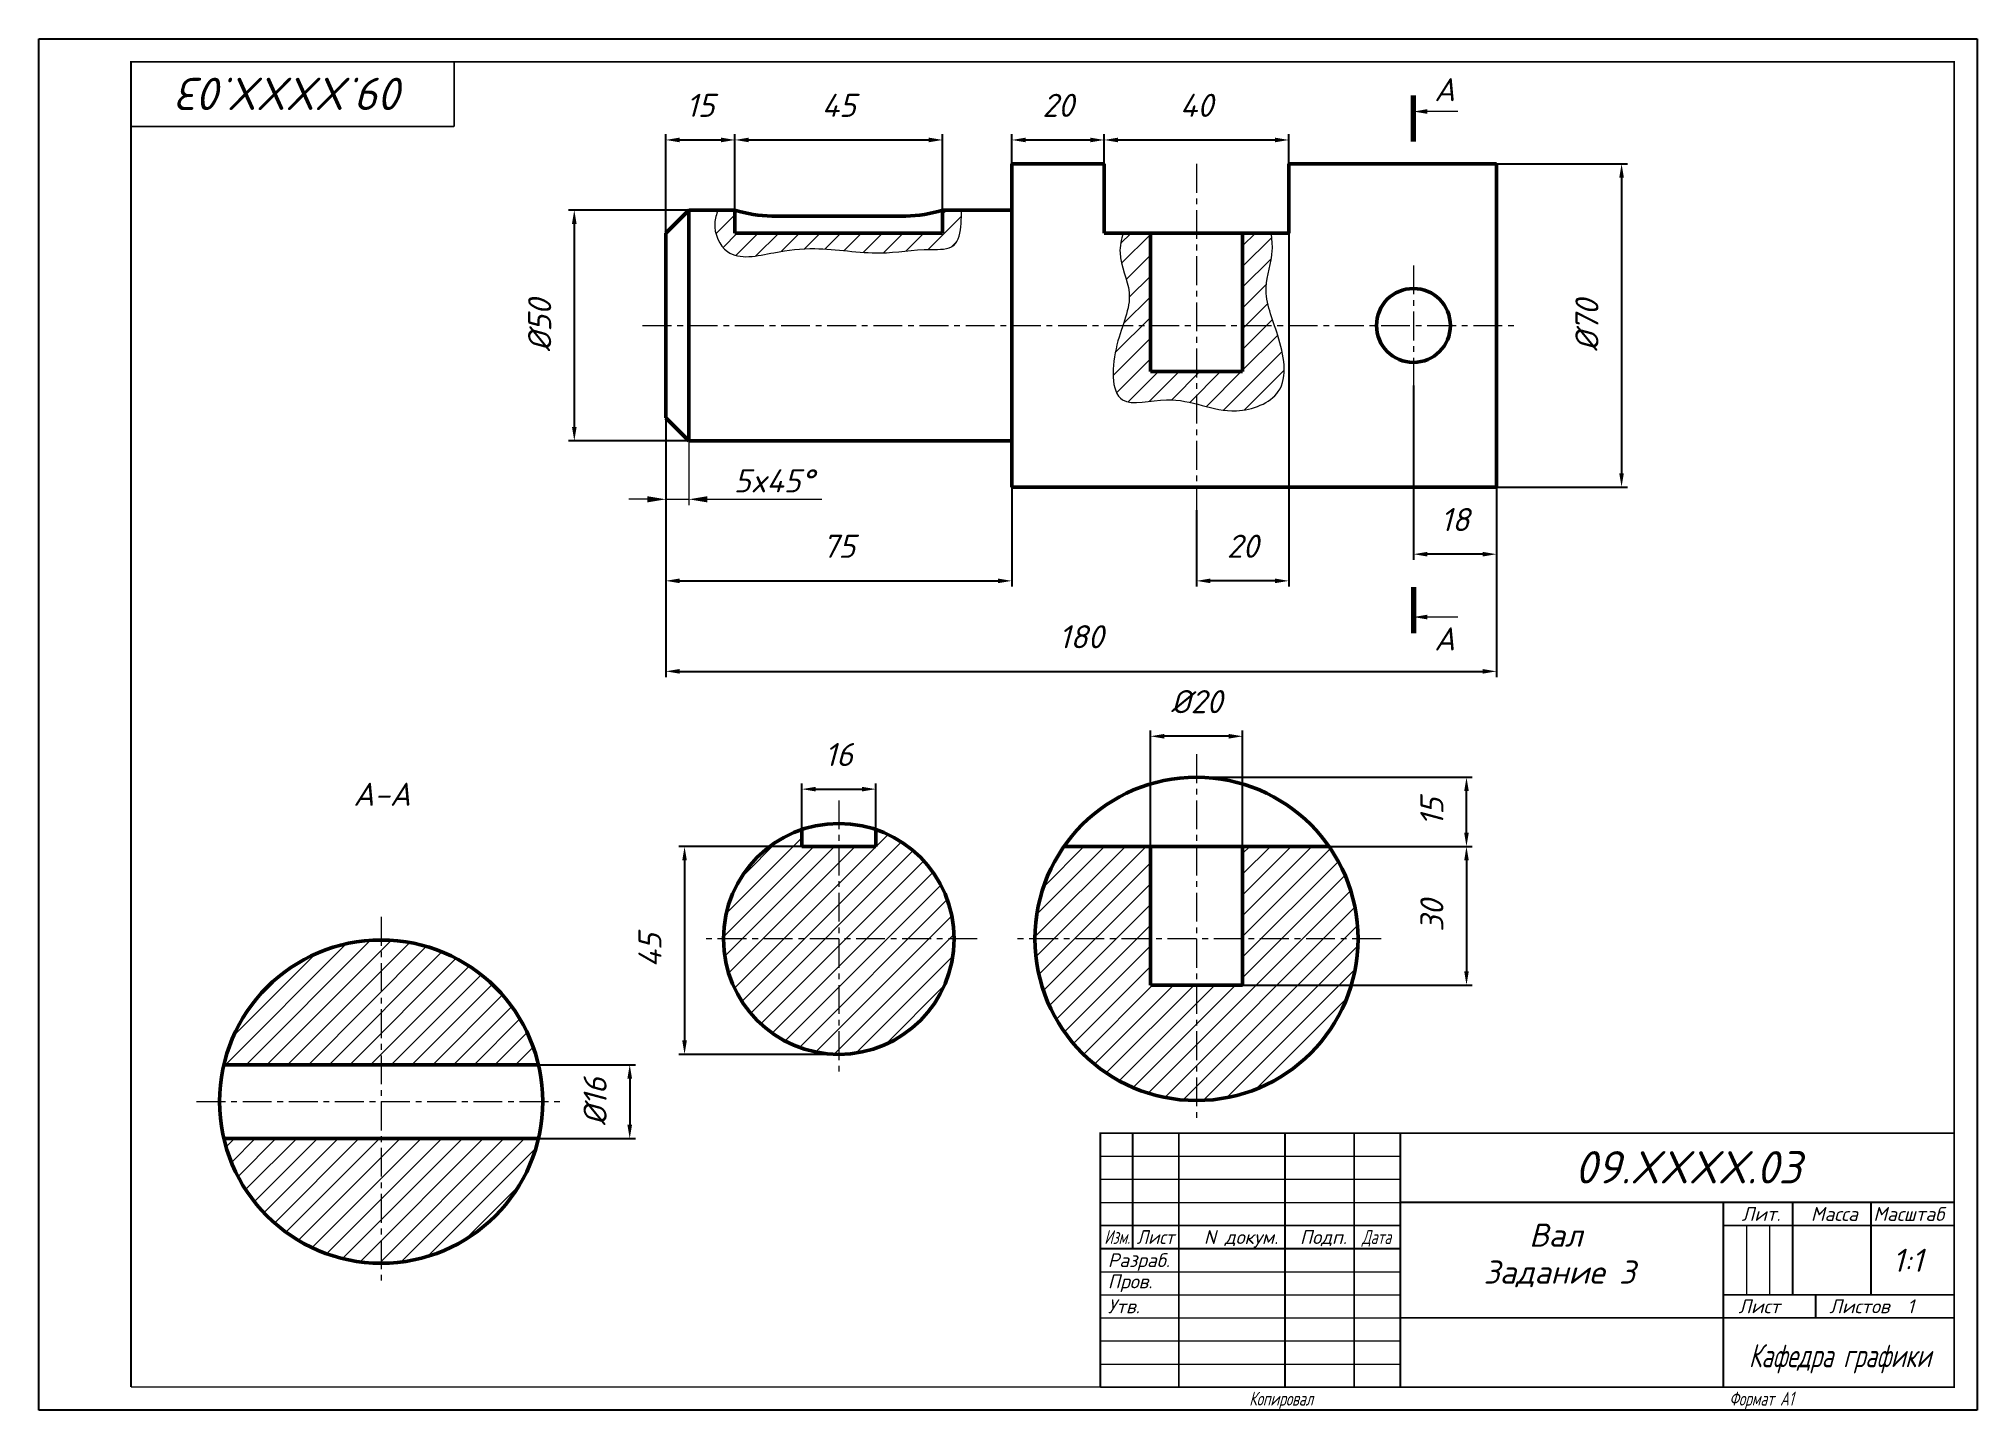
# Model space of a CAD drawing. Header units: millimetres. Extents: x 0 to 420, y 0 to 297.
import ezdxf
from ezdxf.enums import TextEntityAlignment as Align

# ---------------------------------------------------------------- set-up
doc = ezdxf.new("R2010")
doc.units = ezdxf.units.MM
doc.linetypes.add('CENTER', pattern=[2, 1.25, -0.25, 0.25, -0.25])
doc.layers.get('0').update_dxf_attribs({"lineweight": 15})
for name, color, linetype, lineweight in [('Осевая', 7, 'CENTER', 15), ('ОСН', 7, 'Continuous', 50), ('Размер', 7, 'Continuous', 18), ('Тонкая', 7, 'Continuous', 18)]:
    doc.layers.add(name, color=color, linetype=linetype, lineweight=lineweight)
doc.styles.add('ESKD', font='isocpeur.ttf', dxfattribs={"oblique": 15})
doc.styles.get("Standard").update_dxf_attribs({"font": 'isocpeur.ttf', "oblique": 15})
doc.dimstyles.new('ESKD', dxfattribs={"dimtxt": 5, "dimasz": 4, "dimexe": 1.25, "dimexo": 0, "dimgap": 1.5, "dimtad": 3, "dimdec": 0, "dimdsep": 46, "dimtxsty": 'ESKD', "dimcen": 1.5, "dimdle": 1.25, "dimclrd": 256, "dimclre": 256, "dimclrt": 256, "dimazin": 2, "dimtfac": 0.766667, "dimtdec": 0, "dimtmove": 0, "dimatfit": 3, "dimtvp": 1.5, "dimtolj": 1, "dimtzin": 0, "dimlwd": -1, "dimlwe": -1, "dimarcsym": 0})
doc.dimstyles.new('ISO-25', dxfattribs={"dimtxt": 5, "dimasz": 3, "dimexe": 1.25, "dimexo": 0, "dimgap": 1.5, "dimtad": 0, "dimdec": 0, "dimzin": 0, "dimdsep": 46, "dimtxsty": 'ESKD', "dimcen": -3, "dimdle": 1.25, "dimadec": 0, "dimazin": 0, "dimtfac": 0.766667, "dimtdec": 0, "dimtofl": 0, "dimtmove": 2, "dimatfit": 3, "dimtvp": 1.5, "dimtolj": 1, "dimtzin": 0, "dimarcsym": 0})
pattern_1 = [(45, (-41.303, -292.4542), (-2.245064, 2.245064), [])]

# ---------------------------------------------------------------- blocks, each defined once
blk = doc.blocks.new('*D1')
at = {"layer": 'DEFPOINTS', "color": 0, "ltscale": 5, "transparency": 16777216}
for p in [(297.84, 221.92), (315.84, 199.92), (297.84, 185.38)]:
    blk.add_point(p, dxfattribs=at)
at = {"layer": 'Размер', "color": 0, "lineweight": -2, "ltscale": 5, "transparency": 16777216}
for p, q in [((297.84, 221.92), (297.84, 184.13)), ((315.84, 199.92), (315.84, 184.13)), ((312.84, 185.38), (300.84, 185.38))]:
    blk.add_line(p, q, dxfattribs=at)
at = {"layer": 'Размер', "color": 0, "ltscale": 5, "transparency": 16777216}
for points in [[(300.84, 185.88), (300.84, 184.88), (297.84, 185.38)], [(312.84, 185.88), (312.84, 184.88), (315.84, 185.38)]]:
    blk.add_solid(points, dxfattribs=at)
at = {"layer": 'Размер', "color": 0, "ltscale": 5, "transparency": 16777216, "insert": (306.84, 192.88), "char_height": 5, "attachment_point": 5, "style": 'ESKD'}
blk.add_mtext('\\A1;18', dxfattribs=at)
blk = doc.blocks.new('*D2')
at = {"layer": 'DEFPOINTS', "color": 0, "ltscale": 5, "transparency": 16777216}
for p in [(135.84, 214.92), (315.84, 199.92), (315.84, 160.01)]:
    blk.add_point(p, dxfattribs=at)
at = {"layer": 'Размер', "color": 0, "lineweight": -2, "ltscale": 5, "transparency": 16777216}
for p, q in [((135.84, 214.92), (135.84, 158.76)), ((315.84, 199.92), (315.84, 158.76)), ((138.84, 160.01), (312.84, 160.01))]:
    blk.add_line(p, q, dxfattribs=at)
at = {"layer": 'Размер', "color": 0, "ltscale": 5, "transparency": 16777216}
for points in [[(138.84, 160.51), (138.84, 159.51), (135.84, 160.01)], [(312.84, 160.51), (312.84, 159.51), (315.84, 160.01)]]:
    blk.add_solid(points, dxfattribs=at)
at = {"layer": 'Размер', "color": 0, "ltscale": 5, "transparency": 16777216, "insert": (225.84, 167.51), "char_height": 5, "attachment_point": 5, "style": 'ESKD'}
blk.add_mtext('\\A1;180', dxfattribs=at)
blk = doc.blocks.new('*D3')
at = {"layer": 'DEFPOINTS', "color": 0, "ltscale": 5, "transparency": 16777216}
for p in [(135.84, 214.92), (210.84, 199.92), (210.84, 179.61)]:
    blk.add_point(p, dxfattribs=at)
at = {"layer": 'Размер', "color": 0, "lineweight": -2, "ltscale": 5, "transparency": 16777216}
for p, q in [((135.84, 214.92), (135.84, 178.36)), ((210.84, 199.92), (210.84, 178.36)), ((138.84, 179.61), (207.84, 179.61))]:
    blk.add_line(p, q, dxfattribs=at)
at = {"layer": 'Размер', "color": 0, "ltscale": 5, "transparency": 16777216}
for points in [[(138.84, 180.11), (138.84, 179.11), (135.84, 179.61)], [(207.84, 180.11), (207.84, 179.11), (210.84, 179.61)]]:
    blk.add_solid(points, dxfattribs=at)
at = {"layer": 'Размер', "color": 0, "ltscale": 5, "transparency": 16777216, "insert": (173.34, 187.11), "char_height": 5, "attachment_point": 5, "style": 'ESKD'}
blk.add_mtext('\\A1;75', dxfattribs=at)
blk = doc.blocks.new('*D4')
at = {"layer": 'DEFPOINTS', "color": 0, "ltscale": 5, "transparency": 16777216}
for p in [(135.84, 214.92), (140.84, 209.92), (140.84, 197.27)]:
    blk.add_point(p, dxfattribs=at)
at = {"layer": 'Размер', "ltscale": 5, "transparency": 16777216}
for p, q in [((135.84, 214.92), (135.84, 196.02)), ((140.84, 209.92), (140.84, 196.02)), ((131.84, 197.27), (127.84, 197.27)), ((135.84, 197.27), (140.84, 197.27)), ((144.84, 197.27), (169.68, 197.27))]:
    blk.add_line(p, q, dxfattribs=at)
for points in [[(131.84, 197.94), (131.84, 196.6), (135.84, 197.27)], [(144.84, 197.94), (144.84, 196.6), (140.84, 197.27)]]:
    blk.add_solid(points, dxfattribs=at)
at = {"layer": 'Размер', "ltscale": 5, "transparency": 16777216, "insert": (159.26, 201.27), "char_height": 5, "attachment_point": 5, "style": 'ESKD'}
blk.add_mtext('\\A1;5x45%%d', dxfattribs=at)
blk = doc.blocks.new('*D5')
at = {"layer": 'DEFPOINTS', "color": 0, "ltscale": 5, "transparency": 16777216}
for p in [(150.84, 275.09), (150.84, 259.92), (135.84, 254.92)]:
    blk.add_point(p, dxfattribs=at)
at = {"layer": 'Размер', "color": 0, "lineweight": -2, "ltscale": 5, "transparency": 16777216}
for p, q in [((135.84, 254.92), (135.84, 276.34)), ((138.84, 275.09), (147.84, 275.09)), ((150.84, 259.92), (150.84, 276.34))]:
    blk.add_line(p, q, dxfattribs=at)
at = {"layer": 'Размер', "color": 0, "ltscale": 5, "transparency": 16777216}
for points in [[(138.84, 275.59), (138.84, 274.59), (135.84, 275.09)], [(147.84, 275.59), (147.84, 274.59), (150.84, 275.09)]]:
    blk.add_solid(points, dxfattribs=at)
at = {"layer": 'Размер', "color": 0, "ltscale": 5, "transparency": 16777216, "insert": (143.34, 282.59), "char_height": 5, "attachment_point": 5, "style": 'ESKD'}
blk.add_mtext('\\A1;15', dxfattribs=at)
blk = doc.blocks.new('*D6')
at = {"layer": 'DEFPOINTS', "color": 0, "ltscale": 5, "transparency": 16777216}
for p in [(195.84, 275.09), (150.84, 259.92), (195.84, 259.92)]:
    blk.add_point(p, dxfattribs=at)
at = {"layer": 'Размер', "color": 0, "lineweight": -2, "ltscale": 5, "transparency": 16777216}
for p, q in [((150.84, 259.92), (150.84, 276.34)), ((153.84, 275.09), (192.84, 275.09)), ((195.84, 259.92), (195.84, 276.34))]:
    blk.add_line(p, q, dxfattribs=at)
at = {"layer": 'Размер', "color": 0, "ltscale": 5, "transparency": 16777216}
for points in [[(153.84, 275.59), (153.84, 274.59), (150.84, 275.09)], [(192.84, 275.59), (192.84, 274.59), (195.84, 275.09)]]:
    blk.add_solid(points, dxfattribs=at)
at = {"layer": 'Размер', "color": 0, "ltscale": 5, "transparency": 16777216, "insert": (173.34, 282.59), "char_height": 5, "attachment_point": 5, "style": 'ESKD'}
blk.add_mtext('\\A1;45', dxfattribs=at)
blk = doc.blocks.new('*D7')
at = {"layer": 'DEFPOINTS', "color": 0, "ltscale": 5, "transparency": 16777216}
for p in [(230.84, 275.09), (210.84, 269.92), (230.84, 269.92)]:
    blk.add_point(p, dxfattribs=at)
at = {"layer": 'Размер', "color": 0, "lineweight": -2, "ltscale": 5, "transparency": 16777216}
for p, q in [((210.84, 269.92), (210.84, 276.34)), ((213.84, 275.09), (227.84, 275.09)), ((230.84, 269.92), (230.84, 276.34))]:
    blk.add_line(p, q, dxfattribs=at)
at = {"layer": 'Размер', "color": 0, "ltscale": 5, "transparency": 16777216}
for points in [[(213.84, 275.59), (213.84, 274.59), (210.84, 275.09)], [(227.84, 275.59), (227.84, 274.59), (230.84, 275.09)]]:
    blk.add_solid(points, dxfattribs=at)
at = {"layer": 'Размер', "color": 0, "ltscale": 5, "transparency": 16777216, "insert": (220.84, 282.59), "char_height": 5, "attachment_point": 5, "style": 'ESKD'}
blk.add_mtext('\\A1;20', dxfattribs=at)
blk = doc.blocks.new('*D8')
at = {"layer": 'DEFPOINTS', "color": 0, "ltscale": 5, "transparency": 16777216}
for p in [(270.84, 275.09), (230.84, 269.92), (270.84, 269.92)]:
    blk.add_point(p, dxfattribs=at)
at = {"layer": 'Размер', "color": 0, "lineweight": -2, "ltscale": 5, "transparency": 16777216}
for p, q in [((230.84, 269.92), (230.84, 276.34)), ((233.84, 275.09), (267.84, 275.09)), ((270.84, 269.92), (270.84, 276.34))]:
    blk.add_line(p, q, dxfattribs=at)
at = {"layer": 'Размер', "color": 0, "ltscale": 5, "transparency": 16777216}
for points in [[(233.84, 275.59), (233.84, 274.59), (230.84, 275.09)], [(267.84, 275.59), (267.84, 274.59), (270.84, 275.09)]]:
    blk.add_solid(points, dxfattribs=at)
at = {"layer": 'Размер', "color": 0, "ltscale": 5, "transparency": 16777216, "insert": (250.84, 282.59), "char_height": 5, "attachment_point": 5, "style": 'ESKD'}
blk.add_mtext('\\A1;40', dxfattribs=at)
blk = doc.blocks.new('*D9')
at = {"layer": 'DEFPOINTS', "color": 0, "ltscale": 5, "transparency": 16777216}
for p in [(270.84, 254.92), (250.84, 194.92), (250.84, 179.61)]:
    blk.add_point(p, dxfattribs=at)
at = {"layer": 'Размер', "color": 0, "lineweight": -2, "ltscale": 5, "transparency": 16777216}
for p, q in [((270.84, 254.92), (270.84, 178.36)), ((250.84, 194.92), (250.84, 178.36)), ((267.84, 179.61), (253.84, 179.61))]:
    blk.add_line(p, q, dxfattribs=at)
at = {"layer": 'Размер', "color": 0, "ltscale": 5, "transparency": 16777216}
for points in [[(253.84, 180.11), (253.84, 179.11), (250.84, 179.61)], [(267.84, 180.11), (267.84, 179.11), (270.84, 179.61)]]:
    blk.add_solid(points, dxfattribs=at)
at = {"layer": 'Размер', "color": 0, "ltscale": 5, "transparency": 16777216, "insert": (260.84, 187.11), "char_height": 5, "attachment_point": 5, "style": 'ESKD'}
blk.add_mtext('\\A1;20', dxfattribs=at)
blk = doc.blocks.new('*D10')
at = {"layer": 'DEFPOINTS', "color": 0, "ltscale": 5, "transparency": 16777216}
for p in [(315.84, 269.92), (315.84, 199.92), (342.94, 199.92)]:
    blk.add_point(p, dxfattribs=at)
at = {"layer": 'Размер', "color": 0, "lineweight": -2, "ltscale": 5, "transparency": 16777216}
for p, q in [((315.84, 269.92), (344.19, 269.92)), ((342.94, 266.92), (342.94, 202.92)), ((315.84, 199.92), (344.19, 199.92))]:
    blk.add_line(p, q, dxfattribs=at)
at = {"layer": 'Размер', "color": 0, "ltscale": 5, "transparency": 16777216}
for points in [[(342.44, 266.92), (343.44, 266.92), (342.94, 269.92)], [(342.44, 202.92), (343.44, 202.92), (342.94, 199.92)]]:
    blk.add_solid(points, dxfattribs=at)
at = {"layer": 'Размер', "color": 0, "ltscale": 5, "transparency": 16777216, "insert": (335.44, 234.92), "char_height": 5, "attachment_point": 5, "rotation": 90, "style": 'ESKD'}
blk.add_mtext('\\A1;%%c70', dxfattribs=at)
blk = doc.blocks.new('*D11')
at = {"layer": 'DEFPOINTS', "color": 0, "ltscale": 5, "transparency": 16777216}
for p in [(140.84, 259.92), (116.03, 209.92), (140.84, 209.92)]:
    blk.add_point(p, dxfattribs=at)
at = {"layer": 'Размер', "color": 0, "lineweight": -2, "ltscale": 5, "transparency": 16777216}
for p, q in [((140.84, 259.92), (114.78, 259.92)), ((116.03, 256.92), (116.03, 212.92)), ((140.84, 209.92), (114.78, 209.92))]:
    blk.add_line(p, q, dxfattribs=at)
at = {"layer": 'Размер', "color": 0, "ltscale": 5, "transparency": 16777216}
for points in [[(115.53, 256.92), (116.53, 256.92), (116.03, 259.92)], [(115.53, 212.92), (116.53, 212.92), (116.03, 209.92)]]:
    blk.add_solid(points, dxfattribs=at)
at = {"layer": 'Размер', "color": 0, "ltscale": 5, "transparency": 16777216, "insert": (108.53, 234.92), "char_height": 5, "attachment_point": 5, "rotation": 90, "style": 'ESKD'}
blk.add_mtext('\\A1;%%c50', dxfattribs=at)
blk = doc.blocks.new('*D12')
at = {"layer": 'DEFPOINTS', "color": 0, "ltscale": 5, "transparency": 16777216}
for p in [(165.34, 122.07), (139.92, 77.07), (173.34, 77.07)]:
    blk.add_point(p, dxfattribs=at)
at = {"layer": 'Размер', "color": 0, "lineweight": -2, "ltscale": 5, "transparency": 16777216}
for p, q in [((165.34, 122.07), (138.67, 122.07)), ((139.92, 119.07), (139.92, 80.07)), ((173.34, 77.07), (138.67, 77.07))]:
    blk.add_line(p, q, dxfattribs=at)
at = {"layer": 'Размер', "color": 0, "ltscale": 5, "transparency": 16777216}
for points in [[(139.42, 119.07), (140.42, 119.07), (139.92, 122.07)], [(139.42, 80.07), (140.42, 80.07), (139.92, 77.07)]]:
    blk.add_solid(points, dxfattribs=at)
at = {"layer": 'Размер', "color": 0, "ltscale": 5, "transparency": 16777216, "insert": (132.42, 99.57), "char_height": 5, "attachment_point": 5, "rotation": 90, "style": 'ESKD'}
blk.add_mtext('\\A1;45', dxfattribs=at)
blk = doc.blocks.new('*D13')
at = {"layer": 'DEFPOINTS', "color": 0, "ltscale": 5, "transparency": 16777216}
for p in [(181.34, 134.5), (165.34, 125.76), (181.34, 125.76)]:
    blk.add_point(p, dxfattribs=at)
at = {"layer": 'Размер', "color": 0, "lineweight": -2, "ltscale": 5, "transparency": 16777216}
for p, q in [((165.34, 125.76), (165.34, 135.75)), ((168.34, 134.5), (178.34, 134.5)), ((181.34, 125.76), (181.34, 135.75))]:
    blk.add_line(p, q, dxfattribs=at)
at = {"layer": 'Размер', "color": 0, "ltscale": 5, "transparency": 16777216}
for points in [[(168.34, 135), (168.34, 134), (165.34, 134.5)], [(178.34, 135), (178.34, 134), (181.34, 134.5)]]:
    blk.add_solid(points, dxfattribs=at)
at = {"layer": 'Размер', "color": 0, "ltscale": 5, "transparency": 16777216, "insert": (173.34, 142), "char_height": 5, "attachment_point": 5, "style": 'ESKD'}
blk.add_mtext('\\A1;16', dxfattribs=at)
blk = doc.blocks.new('*D14')
at = {"layer": 'DEFPOINTS', "color": 0, "ltscale": 5, "transparency": 16777216}
for p in [(250.84, 137.07), (309.34, 137.07), (279.56, 122.07)]:
    blk.add_point(p, dxfattribs=at)
at = {"layer": 'Размер', "color": 0, "lineweight": -2, "ltscale": 5, "transparency": 16777216}
for p, q in [((250.84, 137.07), (310.59, 137.07)), ((309.34, 125.07), (309.34, 134.07)), ((279.56, 122.07), (310.59, 122.07))]:
    blk.add_line(p, q, dxfattribs=at)
at = {"layer": 'Размер', "color": 0, "ltscale": 5, "transparency": 16777216}
for points in [[(308.84, 134.07), (309.84, 134.07), (309.34, 137.07)], [(308.84, 125.07), (309.84, 125.07), (309.34, 122.07)]]:
    blk.add_solid(points, dxfattribs=at)
at = {"layer": 'Размер', "color": 0, "ltscale": 5, "transparency": 16777216, "insert": (301.84, 129.57), "char_height": 5, "attachment_point": 5, "rotation": 90, "style": 'ESKD'}
blk.add_mtext('\\A1;15', dxfattribs=at)
blk = doc.blocks.new('*D15')
at = {"layer": 'DEFPOINTS', "color": 0, "ltscale": 5, "transparency": 16777216}
for p in [(279.56, 122.07), (260.84, 92.07), (309.34, 92.07)]:
    blk.add_point(p, dxfattribs=at)
at = {"layer": 'Размер', "color": 0, "lineweight": -2, "ltscale": 5, "transparency": 16777216}
for p, q in [((279.56, 122.07), (310.59, 122.07)), ((309.34, 119.07), (309.34, 95.07)), ((260.84, 92.07), (310.59, 92.07))]:
    blk.add_line(p, q, dxfattribs=at)
at = {"layer": 'Размер', "color": 0, "ltscale": 5, "transparency": 16777216}
for points in [[(308.84, 119.07), (309.84, 119.07), (309.34, 122.07)], [(308.84, 95.07), (309.84, 95.07), (309.34, 92.07)]]:
    blk.add_solid(points, dxfattribs=at)
at = {"layer": 'Размер', "color": 0, "ltscale": 5, "transparency": 16777216, "insert": (301.84, 107.07), "char_height": 5, "attachment_point": 5, "rotation": 90, "style": 'ESKD'}
blk.add_mtext('\\A1;30', dxfattribs=at)
blk = doc.blocks.new('*D16')
at = {"layer": 'DEFPOINTS', "color": 0, "ltscale": 5, "transparency": 16777216}
for p in [(240.84, 145.95), (240.84, 122.07), (260.84, 122.07)]:
    blk.add_point(p, dxfattribs=at)
at = {"layer": 'Размер', "color": 0, "lineweight": -2, "ltscale": 5, "transparency": 16777216}
for p, q in [((240.84, 122.07), (240.84, 147.2)), ((260.84, 122.07), (260.84, 147.2)), ((257.84, 145.95), (243.84, 145.95))]:
    blk.add_line(p, q, dxfattribs=at)
at = {"layer": 'Размер', "color": 0, "ltscale": 5, "transparency": 16777216}
for points in [[(243.84, 146.45), (243.84, 145.45), (240.84, 145.95)], [(257.84, 146.45), (257.84, 145.45), (260.84, 145.95)]]:
    blk.add_solid(points, dxfattribs=at)
at = {"layer": 'Размер', "color": 0, "ltscale": 5, "transparency": 16777216, "insert": (250.84, 153.45), "char_height": 5, "attachment_point": 5, "style": 'ESKD'}
blk.add_mtext('\\A1;%%c20', dxfattribs=at)
blk = doc.blocks.new('*D17')
at = {"layer": 'DEFPOINTS', "color": 0, "ltscale": 5, "transparency": 16777216}
for p in [(108.26, 74.83), (108.26, 58.83), (128.04, 58.83)]:
    blk.add_point(p, dxfattribs=at)
at = {"layer": 'Размер', "color": 0, "lineweight": -2, "ltscale": 5, "transparency": 16777216}
for p, q in [((108.26, 74.83), (129.29, 74.83)), ((128.04, 71.83), (128.04, 61.83)), ((108.26, 58.83), (129.29, 58.83))]:
    blk.add_line(p, q, dxfattribs=at)
at = {"layer": 'Размер', "color": 0, "ltscale": 5, "transparency": 16777216}
for points in [[(127.54, 71.83), (128.54, 71.83), (128.04, 74.83)], [(127.54, 61.83), (128.54, 61.83), (128.04, 58.83)]]:
    blk.add_solid(points, dxfattribs=at)
at = {"layer": 'Размер', "color": 0, "ltscale": 5, "transparency": 16777216, "insert": (120.54, 66.83), "char_height": 5, "attachment_point": 5, "rotation": 90, "style": 'ESKD'}
blk.add_mtext('\\A1;%%c16', dxfattribs=at)

msp = doc.modelspace()

# ---------------------------------------------------------------- hatches: boundary and pattern name
at = {"layer": 'Тонкая', "ltscale": 5}
h = msp.add_hatch(dxfattribs=at)
h.set_pattern_fill('ANSI31', color=256, style=0)
h.set_pattern_definition(pattern_1)
edge = h.paths.add_edge_path()
edge.add_spline(control_points=[(147.24, 259.92), (146.82, 259), (145.82, 255.95), (149.18, 248.35), (159.2, 250.89), (169.71, 252.11), (181.53, 249.82), (190.83, 251.65), (199.05, 251.19), (199.88, 256.32), (199.94, 258.97), (199.94, 259.92)], knot_values=[2.330025, 2.330025, 2.330025, 2.330025, 5.314941, 12.027529, 22.072872, 30.995399, 45.232353, 56.251817, 61.228683, 66.224506, 69.112093, 69.112093, 69.112093, 69.112093], degree=3, periodic=0)
edge.add_line((199.94, 259.92), (195.84, 259.92))
edge.add_line((195.84, 259.92), (195.84, 254.92))
edge.add_line((195.84, 254.92), (150.84, 254.92))
edge.add_line((150.84, 254.92), (150.84, 259.92))
edge.add_line((150.84, 259.92), (147.24, 259.92))
h = msp.add_hatch(dxfattribs=at)
h.set_pattern_fill('ANSI31', color=256, style=0)
h.set_pattern_definition(pattern_1)
edge = h.paths.add_edge_path()
edge.add_spline(control_points=[(267.74, 234.92), (266.76, 237.76), (264.95, 242.88), (267.59, 249.75), (267.22, 253.66), (266.97, 254.92)], knot_values=[90.240467, 90.240467, 90.240467, 90.240467, 98.804903, 106.899312, 110.744036, 110.744036, 110.744036, 110.744036], degree=3, periodic=0)
edge.add_line((266.97, 254.92), (260.84, 254.92))
edge.add_line((260.84, 254.92), (260.84, 234.92))
edge.add_line((260.84, 234.92), (267.74, 234.92))
edge = h.paths.add_edge_path()
edge.add_line((260.84, 224.92), (250.84, 224.92))
edge.add_line((250.84, 224.92), (250.84, 217.92))
edge.add_spline(control_points=[(250.84, 217.92), (253.69, 217.18), (259.49, 215.31), (271.5, 219.8), (269.63, 229.39), (267.98, 234.22), (267.74, 234.92)], knot_values=[57.065263, 57.065263, 57.065263, 57.065263, 65.990949, 75.974627, 88.134901, 90.240467, 90.240467, 90.240467, 90.240467], degree=3, periodic=0)
edge.add_line((267.74, 234.92), (260.84, 234.92))
edge.add_line((260.84, 234.92), (260.84, 224.92))
edge = h.paths.add_edge_path()
edge.add_spline(control_points=[(234.89, 234.92), (234.45, 233.62), (232.57, 228.1), (231.92, 215.94), (243.54, 219.56), (248.79, 218.44), (250.84, 217.92)], knot_values=[25.158485, 25.158485, 25.158485, 25.158485, 29.119947, 41.100798, 50.648149, 57.065263, 57.065263, 57.065263, 57.065263], degree=3, periodic=0)
edge.add_line((250.84, 217.92), (250.84, 224.92))
edge.add_line((250.84, 224.92), (240.84, 224.92))
edge.add_line((240.84, 224.92), (240.84, 234.92))
edge.add_line((240.84, 234.92), (234.89, 234.92))
edge = h.paths.add_edge_path()
edge.add_line((240.84, 254.92), (234.99, 254.92))
edge.add_spline(control_points=[(234.99, 254.92), (234.51, 253.51), (233.61, 249.26), (237.32, 242.25), (235.73, 237.43), (234.89, 234.92)], knot_values=[4.28096, 4.28096, 4.28096, 4.28096, 8.700329, 17.494393, 25.158485, 25.158485, 25.158485, 25.158485], degree=3, periodic=0)
edge.add_line((234.89, 234.92), (240.84, 234.92))
edge.add_line((240.84, 234.92), (240.84, 254.92))
at = {"layer": 'Тонкая'}
h = msp.add_hatch(dxfattribs=at)
h.set_pattern_fill('ANSI31', color=256, style=0)
h.set_pattern_definition([(45, (51.6055, -425.298), (-2.245064, 2.245064), [])])
h.paths.add_polyline_path([(173.34, 77.07), (179.6, 77.87), (185.45, 80.2), (190.54, 83.93), (194.53, 88.82), (197.18, 94.54), (198.3, 100.75), (197.84, 107.04), (195.82, 113.01), (192.36, 118.29), (187.7, 122.54), (182.12, 125.48), (181.34, 125.76), (181.34, 122.07), (165.34, 122.07), (165.34, 125.76), (159.66, 123), (154.86, 118.91), (151.23, 113.75), (149.01, 107.85), (148.34, 101.58), (149.26, 95.34), (151.72, 89.52), (155.54, 84.51), (160.51, 80.62), (166.28, 78.09), (172.51, 77.09)])
h = msp.add_hatch(dxfattribs=at)
h.set_pattern_fill('ANSI31', color=256, style=0)
h.set_pattern_definition([(45, (208.9093, -425.298), (-2.245064, 2.245064), [])])
h.paths.add_polyline_path([(250.84, 67.07), (258.26, 67.87), (265.35, 70.22), (271.78, 74.03), (277.25, 79.11), (281.52, 85.24), (284.4, 92.13), (285.74, 99.48), (285.5, 106.94), (283.67, 114.19), (280.36, 120.88), (279.56, 122.07), (260.84, 122.07), (260.84, 92.07), (240.84, 92.07), (240.84, 122.07), (222.12, 122.07), (218.53, 115.52), (216.41, 108.36), (215.86, 100.91), (216.9, 93.51), (219.49, 86.51), (223.5, 80.21), (228.77, 74.91), (235.03, 70.84), (242.02, 68.2), (249.41, 67.1)])
h = msp.add_hatch(dxfattribs=at)
h.set_pattern_fill('ANSI31', color=256, style=0)
h.set_pattern_definition([(45, (-342.2578, -460.544), (-2.245064, 2.245064), [])])
h.paths.add_polyline_path([(40.11, 58.83), (42.58, 51.78), (46.5, 45.42), (51.67, 40.03), (57.87, 35.86), (64.81, 33.1), (72.18, 31.88), (74.18, 31.83), (81.61, 32.62), (88.7, 34.98), (95.13, 38.78), (100.6, 43.86), (104.87, 49.99), (107.74, 56.89), (108.26, 58.83)])
h.paths.add_polyline_path([(108.26, 74.83), (105.78, 81.87), (101.87, 88.24), (96.7, 93.62), (90.5, 97.79), (83.56, 100.55), (76.19, 101.77), (68.73, 101.4), (61.52, 99.45), (54.88, 96.02), (49.13, 91.26), (44.51, 85.39), (41.25, 78.67), (40.11, 74.83)])

# ---------------------------------------------------------------- linework, layer by layer
for p, q in [((230, 55), (295, 55)), ((230, 50), (295, 50)), ((230, 45), (295, 45)), ((370, 40), (370, 25)), ((370, 40), (370, 25)), ((375, 40), (375, 25)), ((375, 40), (375, 25)), ((230, 30), (295, 30)), ((230, 25), (295, 25)), ((230, 20), (295, 20)), ((230, 15), (295, 15)), ((230, 10), (295, 10)), ((230, 5), (20, 5))]:
    msp.add_line(p, q)
at = {"const_width": 0.4}
for points in [[(20, 5), (20, 292), (415, 292), (415, 5), (230, 5)], [(90, 292), (90, 278)], [(20, 278), (90, 278)], [(230, 5), (230, 60), (415, 60)], [(237, 35), (237, 60)], [(247, 5), (247, 60)], [(270, 5), (270, 60)], [(285, 60), (285, 5)], [(295, 5), (295, 60)], [(295, 45), (415, 45)], [(365, 45), (365, 5)], [(380, 45), (380, 25)], [(380, 45), (380, 25)], [(397, 45), (397, 25)], [(397, 45), (397, 25)], [(230, 40), (295, 40)], [(365, 40), (415, 40)], [(365, 40), (415, 40)], [(230, 35), (295, 35)], [(365, 25), (415, 25)], [(365, 25), (415, 25)], [(385, 25), (385, 20)], [(385, 25), (385, 20)], [(295, 20), (415, 20)]]:
    msp.add_lwpolyline(points, dxfattribs=at)
at = {"layer": 'DEFPOINTS'}
for p, q in [((0, 297), (420, 297)), ((0, 0), (0, 297)), ((420, 297), (420, 0)), ((420, 0), (0, 0))]:
    msp.add_line(p, q, dxfattribs=at)
at = {"layer": 'Осевая', "ltscale": 5}
for p, q in [((250.84, 269.92), (250.84, 194.92)), ((297.84, 247.92), (297.84, 221.92)), ((130.84, 234.92), (320.84, 234.92)), ((250.84, 142.07), (250.84, 62.07)), ((173.34, 132.07), (173.34, 72.07)), ((74.18, 106.83), (74.18, 26.83)), ((203.34, 102.07), (143.34, 102.07)), ((290.84, 102.07), (210.84, 102.07)), ((34.18, 66.83), (114.18, 66.83))]:
    msp.add_line(p, q, dxfattribs=at)
at = {"layer": 'ОСН', "lineweight": 70, "ltscale": 5}
for p, q in [((297.84, 274.75), (297.84, 284.75)), ((297.84, 178.27), (297.84, 168.27))]:
    msp.add_line(p, q, dxfattribs=at)
at = {"layer": 'ОСН'}
for p, q in [((210.84, 269.92), (210.84, 199.92)), ((210.84, 269.92), (230.84, 269.92)), ((230.84, 269.92), (230.84, 254.92)), ((270.84, 269.92), (270.84, 254.92)), ((270.84, 269.92), (315.84, 269.92)), ((315.84, 269.92), (315.84, 199.92)), ((135.84, 254.92), (140.84, 259.92)), ((140.84, 259.92), (140.84, 209.92)), ((140.84, 259.92), (150.84, 259.92)), ((158.84, 258.6), (187.84, 258.6)), ((195.84, 259.92), (210.84, 259.92)), ((135.84, 254.92), (135.84, 214.92)), ((230.84, 254.92), (270.84, 254.92)), ((135.84, 214.92), (140.84, 209.92)), ((140.84, 209.92), (210.84, 209.92)), ((210.84, 199.92), (315.84, 199.92))]:
    msp.add_line(p, q, dxfattribs=at)
at = {"layer": 'ОСН', "ltscale": 5}
for p, q in [((150.84, 259.92), (150.84, 254.92)), ((195.84, 259.92), (195.84, 254.92)), ((150.84, 254.92), (195.84, 254.92)), ((240.84, 224.92), (240.84, 254.92)), ((260.84, 224.92), (260.84, 254.92)), ((240.84, 224.92), (260.84, 224.92)), ((165.34, 122.07), (165.34, 125.76)), ((165.34, 122.07), (181.34, 122.07)), ((181.34, 125.76), (181.34, 122.07)), ((240.84, 122.07), (222.12, 122.07)), ((260.84, 122.07), (240.84, 122.07)), ((240.84, 92.07), (240.84, 122.07)), ((260.84, 92.07), (260.84, 122.07)), ((279.56, 122.07), (260.84, 122.07)), ((240.84, 92.07), (260.84, 92.07)), ((108.26, 74.83), (40.11, 74.83)), ((108.26, 58.83), (40.11, 58.83))]:
    msp.add_line(p, q, dxfattribs=at)
at = {"layer": 'ОСН'}
msp.add_circle((297.84, 234.92), 8, dxfattribs=at)
at = {"layer": 'ОСН', "ltscale": 5}
for centre, radius in [((250.84, 102.07), 35), ((173.34, 102.07), 25), ((74.18, 66.83), 35)]:
    msp.add_circle(centre, radius, dxfattribs=at)
at = {"layer": 'ОСН'}
for centre, start, end in [((159.05, 284.88), 251.7967, 269.5404), ((187.63, 284.88), 270.4596, 288.2033)]:
    msp.add_arc(centre, 26.28, start, end, dxfattribs=at)
at = {"layer": 'Размер', "ltscale": 5}
for p, q in [((307.46, 281.25), (300.84, 281.25)), ((307.46, 171.77), (300.84, 171.77))]:
    msp.add_line(p, q, dxfattribs=at)
for points in [[(300.84, 280.75), (300.84, 281.75), (297.84, 281.25)], [(300.84, 172.27), (300.84, 171.27), (297.84, 171.77)]]:
    msp.add_solid(points, dxfattribs=at)
at = {"layer": 'Тонкая', "ltscale": 5}
for points, knots in [([(147.24, 259.92), (146.82, 259), (145.82, 255.95), (149.18, 248.35), (159.2, 250.89), (169.71, 252.11), (181.53, 249.82), (190.83, 251.65), (199.05, 251.19), (199.88, 256.32), (199.94, 258.97), (199.94, 259.92)], [2.330025, 2.330025, 2.330025, 2.330025, 5.314941, 12.027529, 22.072872, 30.995399, 45.232353, 56.251817, 61.228683, 66.224506, 69.112093, 69.112093, 69.112093, 69.112093]), ([(234.99, 254.92), (234.51, 253.51), (233.61, 249.26), (238.02, 240.92), (232.77, 231.76), (231.92, 215.94), (247.26, 220.71), (257.01, 214.39), (271.5, 219.8), (268.96, 232.78), (264.68, 242.17), (267.59, 249.75), (267.22, 253.66), (266.97, 254.92)], [4.28096, 4.28096, 4.28096, 4.28096, 8.700329, 17.494393, 29.119947, 41.100798, 50.648149, 65.990949, 75.974627, 88.134901, 98.804903, 106.899312, 110.744036, 110.744036, 110.744036, 110.744036])]:
    msp.add_open_spline(points, degree=3, knots=knots, dxfattribs=at)

# ---------------------------------------------------------------- texts
at = {"oblique": 15}
msp.add_text('09.XXXX.03', height=7, rotation=180, dxfattribs=at).set_placement((79.92, 288.57))
for s, height, p in [('A', 5, (302.35, 283.49)), ('A', 5, (302.35, 164.53)), ('A-A', 5, (68.17, 130.89)), ('09.XXXX.03', 7, (332.79, 49.11)), ('Лит.', 3, (368.96, 41)), ('Масса', 3, (383.96, 41)), ('Масштаб', 3, (397.5, 41)), ('N докум.', 3, (252.44, 36)), ('Подп.', 3, (273.25, 36)), ('Вал', 5, (322.93, 35.41)), ('Разраб.', 3, (231.63, 31)), ('Пров.', 3, (231.63, 26.4)), ('Задание 3', 5, (313.02, 27.41)), ('Утв.', 3, (231.63, 21)), ('Лист', 3, (368.26, 21)), ('Листов  1', 3, (387.96, 21))]:
    msp.add_text(s, height=height, dxfattribs=at).set_placement(p)
for s, height, width, p in [('Изм.', 3, 0.7, (230.86, 36)), ('Лист', 3, 0.9, (237.89, 36)), ('Дата', 3, 0.7, (286.68, 36)), ('Кафедра графики', 5, 0.7, (370.52, 9.32)), ('Копировал', 3, 0.7, (262.26, 1)), ('Формат А1', 3, 0.7, (366.26, 1))]:
    msp.add_text(s, height=height, dxfattribs=dict(at, width=width)).set_placement(p)
msp.add_text('1:1', height=5, dxfattribs=at).set_placement((404.96, 29.97), align=Align.CENTER)

# ---------------------------------------------------------------- dimensions: what is measured, and where the dimension line sits
at = {"layer": 'Размер', "ltscale": 5}
for base, p1, p2, picture, middle in [((150.84, 275.09), (135.84, 254.92), (150.84, 259.92), '*D5', (143.34, 282.59)), ((195.84, 275.09), (150.84, 259.92), (195.84, 259.92), '*D6', (173.34, 282.59)), ((230.84, 275.09), (210.84, 269.92), (230.84, 269.92), '*D7', (220.84, 282.59)), ((270.84, 275.09), (230.84, 269.92), (270.84, 269.92), '*D8', (250.84, 282.59)), ((250.84, 179.61), (270.84, 254.92), (250.84, 194.92), '*D9', (260.84, 187.11)), ((297.84, 185.38), (315.84, 199.92), (297.84, 221.92), '*D1', (306.84, 192.88)), ((315.84, 160.01), (135.84, 214.92), (315.84, 199.92), '*D2', (225.84, 167.51)), ((210.84, 179.61), (135.84, 214.92), (210.84, 199.92), '*D3', (173.34, 187.11)), ((181.34, 134.5), (165.34, 125.76), (181.34, 125.76), '*D13', (173.34, 142))]:
    dim = msp.add_linear_dim(base=base, p1=p1, p2=p2, dimstyle='ISO-25', dxfattribs=at)
    dim.commit()
    dim.dimension.update_dxf_attribs({"geometry": picture, "text_midpoint": middle})
for base, p1, p2, text, picture, middle in [((342.94, 199.92), (315.84, 269.92), (315.84, 199.92), '%%c70', '*D10', (335.44, 234.92)), ((116.03, 209.92), (140.84, 259.92), (140.84, 209.92), '%%c50', '*D11', (108.53, 234.92)), ((128.04, 58.83), (108.26, 74.83), (108.26, 58.83), '%%c16', '*D17', (120.54, 66.83))]:
    dim = msp.add_linear_dim(base=base, p1=p1, p2=p2, angle=90, text=text, dimstyle='ISO-25', dxfattribs=at)
    dim.commit()
    dim.dimension.update_dxf_attribs({"geometry": picture, "text_midpoint": middle})
for base, p1, p2, text, dimstyle, picture, middle in [((140.84, 197.27), (135.84, 214.92), (140.84, 209.92), '5x45%%d', 'ESKD', '*D4', (159.26, 201.27)), ((240.84, 145.95), (260.84, 122.07), (240.84, 122.07), '%%c20', 'ISO-25', '*D16', (250.84, 153.45))]:
    dim = msp.add_linear_dim(base=base, p1=p1, p2=p2, text=text, dimstyle=dimstyle, dxfattribs=at)
    dim.commit()
    dim.dimension.update_dxf_attribs({"geometry": picture, "text_midpoint": middle})
for base, p1, p2, picture, middle in [((309.34, 137.07), (279.56, 122.07), (250.84, 137.07), '*D14', (301.84, 129.57)), ((139.92, 77.07), (165.34, 122.07), (173.34, 77.07), '*D12', (132.42, 99.57)), ((309.34, 92.07), (279.56, 122.07), (260.84, 92.07), '*D15', (301.84, 107.07))]:
    dim = msp.add_linear_dim(base=base, p1=p1, p2=p2, angle=90, dimstyle='ISO-25', dxfattribs=at)
    dim.commit()
    dim.dimension.update_dxf_attribs({"geometry": picture, "text_midpoint": middle})

doc.saveas('drawing.dxf')
